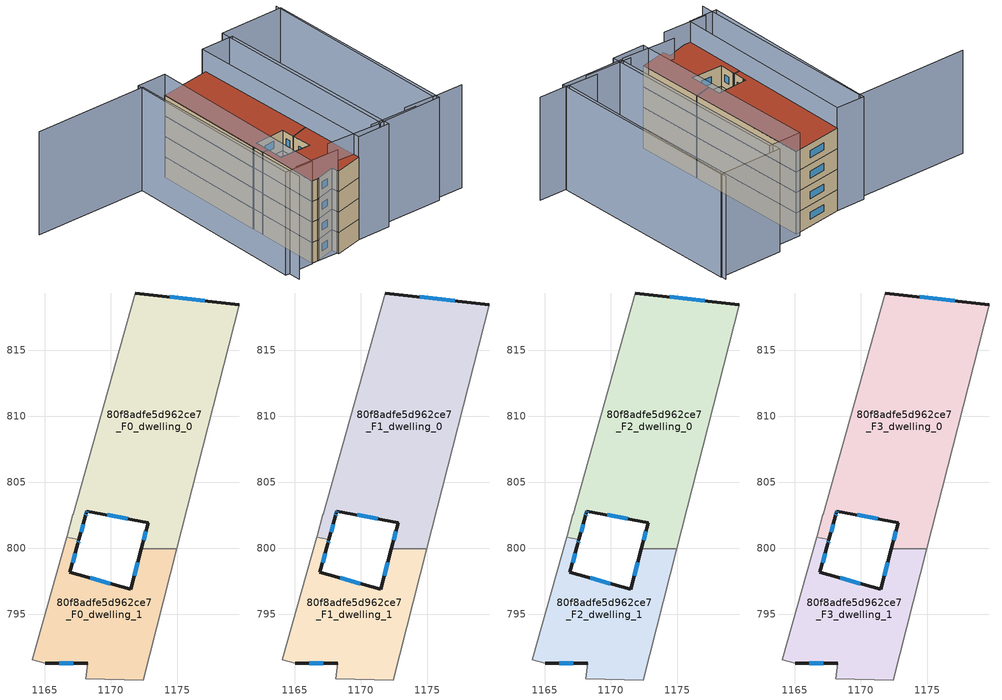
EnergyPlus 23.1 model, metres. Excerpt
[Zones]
80f8adfe5d962ce7_F0_dwelling_0
 floor ground (EU_floor_Construction): 1179.71,818.44 1174.99,799.96 1172.29,799.96 1172.82,801.94 1168.18,802.83 1168.14,802.68 1168.07,802.42 1168.06,802.39 1167.57,800.66 1167.47,800.67 1166.64,800.83 1166.67,800.95 1167.12,802.53 1167.13,802.57 1171.83,819.33 1171.83,819.34 z0
 wall outside (EU_wall_Construction): 1179.71,818.44 1171.83,819.34 / 1167.57,800.66 1168.06,802.39 1168.07,802.42 1168.14,802.68 1168.18,802.83 1172.82,801.94 1172.29,799.96 z0:3
 wall adiabatic (EU_wall_Construction): 1171.83,819.34 1171.83,819.33 1167.13,802.57 1167.12,802.53 1166.67,800.95 1166.64,800.83 / 1174.99,799.96 1179.71,818.44 z0:3
 wall to 80f8adfe5d962ce7_F0_dwelling_1 (EU_wall_Construction): 1172.29,799.96 1174.99,799.96 / 1166.64,800.83 1167.47,800.67 1167.57,800.65 z0:3
 window (EU_Window_Construction): 1177.08,818.74 1174.46,819.04 / 1172.64,801.28 1172.47,800.62 / 1169.73,802.53 1171.27,802.24 / 1168.15,802.73 1168.17,802.78 / 1168.09,802.51 1168.12,802.6 / 1167.73,801.23 1167.9,801.82 z1:2
80f8adfe5d962ce7_F0_dwelling_1
 floor ground (EU_floor_Construction): 1174.99,799.96 1172.46,790.03 1168.07,790.13 1168.22,791.32 1165.02,791.28 1164.04,791.55 1166.64,800.83 1167.47,800.67 1167.57,800.65 1167.49,800.36 1166.89,798.19 1171.48,796.91 1172.29,799.96 z0
 wall outside (EU_wall_Construction): 1172.29,799.96 1171.48,796.91 1166.89,798.19 1167.49,800.36 1167.57,800.65 / 1165.02,791.28 1168.22,791.32 z0:3
 wall adiabatic (EU_wall_Construction): 1168.22,791.32 1168.07,790.13 1172.46,790.03 1174.99,799.96 / 1166.64,800.83 1164.04,791.55 1165.02,791.28 z0:3
 window (EU_Window_Construction): 1167.52,800.45 1167.54,800.55 / 1167.09,798.91 1167.29,799.64 / 1169.95,797.34 1168.42,797.76 / 1172.02,798.94 1171.75,797.93 / 1166.09,791.29 1167.15,791.3 z1:2
80f8adfe5d962ce7_F1_dwelling_0
 floor to 80f8adfe5d962ce7_F0_dwelling_0 (EU_floor_Construction): 1179.71,818.44 1174.99,799.96 1172.29,799.96 1172.82,801.94 1168.18,802.83 1168.14,802.68 1168.07,802.42 1168.06,802.39 1167.57,800.65 1167.47,800.67 1166.64,800.83 1166.67,800.95 1167.12,802.53 1167.13,802.57 1171.83,819.33 1171.83,819.34 z3
 wall outside (EU_wall_Construction): 1179.71,818.44 1171.83,819.34 / 1167.57,800.66 1168.06,802.39 1168.07,802.42 1168.14,802.68 1168.18,802.83 1172.82,801.94 1172.29,799.96 z3:6
 wall adiabatic (EU_wall_Construction): 1171.83,819.34 1171.83,819.33 1167.13,802.57 1167.12,802.53 1166.67,800.95 1166.64,800.83 / 1174.99,799.96 1179.71,818.44 z3:6
 wall to 80f8adfe5d962ce7_F1_dwelling_1 (EU_wall_Construction): 1172.29,799.96 1174.99,799.96 / 1166.64,800.83 1167.47,800.67 1167.57,800.65 z3:6
 window (EU_Window_Construction): 1177.08,818.74 1174.46,819.04 / 1172.64,801.28 1172.47,800.62 / 1169.73,802.53 1171.27,802.24 / 1168.15,802.73 1168.17,802.78 / 1168.09,802.51 1168.12,802.6 / 1167.73,801.23 1167.9,801.82 z4:5
80f8adfe5d962ce7_F1_dwelling_1
 floor to 80f8adfe5d962ce7_F0_dwelling_1 (EU_floor_Construction): 1174.99,799.96 1172.46,790.03 1168.07,790.13 1168.22,791.32 1165.02,791.28 1164.04,791.55 1166.64,800.83 1167.47,800.67 1167.57,800.65 1167.49,800.36 1166.89,798.19 1171.48,796.91 1172.29,799.96 z3
 wall outside (EU_wall_Construction): 1172.29,799.96 1171.48,796.91 1166.89,798.19 1167.49,800.36 1167.57,800.65 / 1165.02,791.28 1168.22,791.32 z3:6
 wall adiabatic (EU_wall_Construction): 1168.22,791.32 1168.07,790.13 1172.46,790.03 1174.99,799.96 / 1166.64,800.83 1164.04,791.55 1165.02,791.28 z3:6
 window (EU_Window_Construction): 1167.52,800.45 1167.54,800.55 / 1167.09,798.91 1167.29,799.64 / 1169.95,797.34 1168.42,797.76 / 1172.02,798.94 1171.75,797.93 / 1166.09,791.29 1167.15,791.3 z4:5
80f8adfe5d962ce7_F2_dwelling_0
 floor to 80f8adfe5d962ce7_F1_dwelling_0 (EU_floor_Construction): 1179.71,818.44 1174.99,799.96 1172.29,799.96 1172.82,801.94 1168.18,802.83 1168.14,802.68 1168.07,802.42 1168.06,802.39 1167.57,800.65 1167.47,800.67 1166.64,800.83 1166.67,800.95 1167.12,802.53 1167.13,802.57 1171.83,819.33 1171.83,819.34 z6
 wall outside (EU_wall_Construction): 1179.71,818.44 1171.83,819.34 / 1167.57,800.66 1168.06,802.39 1168.07,802.42 1168.14,802.68 1168.18,802.83 1172.82,801.94 1172.29,799.96 z6:9
 wall adiabatic (EU_wall_Construction): 1171.83,819.34 1171.83,819.33 1167.13,802.57 1167.12,802.53 1166.67,800.95 1166.64,800.83 / 1174.99,799.96 1179.71,818.44 z6:9
 wall to 80f8adfe5d962ce7_F2_dwelling_1 (EU_wall_Construction): 1172.29,799.96 1174.99,799.96 / 1166.64,800.83 1167.47,800.67 1167.57,800.65 z6:9
 window (EU_Window_Construction): 1177.08,818.74 1174.46,819.04 / 1172.64,801.28 1172.47,800.62 / 1169.73,802.53 1171.27,802.24 / 1168.15,802.73 1168.17,802.78 / 1168.09,802.51 1168.12,802.6 / 1167.73,801.23 1167.9,801.82 z7:8
80f8adfe5d962ce7_F2_dwelling_1
 floor to 80f8adfe5d962ce7_F1_dwelling_1 (EU_floor_Construction): 1174.99,799.96 1172.46,790.03 1168.07,790.13 1168.22,791.32 1165.02,791.28 1164.04,791.55 1166.64,800.83 1167.47,800.67 1167.57,800.65 1167.49,800.36 1166.89,798.19 1171.48,796.91 1172.29,799.96 z6
 wall outside (EU_wall_Construction): 1172.29,799.96 1171.48,796.91 1166.89,798.19 1167.49,800.36 1167.57,800.65 / 1165.02,791.28 1168.22,791.32 z6:9
 wall adiabatic (EU_wall_Construction): 1168.22,791.32 1168.07,790.13 1172.46,790.03 1174.99,799.96 / 1166.64,800.83 1164.04,791.55 1165.02,791.28 z6:9
 window (EU_Window_Construction): 1167.52,800.45 1167.54,800.55 / 1167.09,798.91 1167.29,799.64 / 1169.95,797.34 1168.42,797.76 / 1172.02,798.94 1171.75,797.93 / 1166.09,791.29 1167.15,791.3 z7:8
80f8adfe5d962ce7_F3_dwelling_0
 floor to 80f8adfe5d962ce7_F2_dwelling_0 (EU_floor_Construction): 1179.71,818.44 1174.99,799.96 1172.29,799.96 1172.82,801.94 1168.18,802.83 1168.14,802.68 1168.07,802.42 1168.06,802.39 1167.57,800.65 1167.47,800.67 1166.64,800.83 1166.67,800.95 1167.12,802.53 1167.13,802.57 1171.83,819.33 1171.83,819.34 z9
 wall outside (EU_wall_Construction): 1179.71,818.44 1171.83,819.34 / 1167.57,800.66 1168.06,802.39 1168.07,802.42 1168.14,802.68 1168.18,802.83 1172.82,801.94 1172.29,799.96 z9:12
 wall adiabatic (EU_wall_Construction): 1171.83,819.34 1171.83,819.33 1167.13,802.57 1167.12,802.53 1166.67,800.95 1166.64,800.83 / 1174.99,799.96 1179.71,818.44 z9:12
 wall to 80f8adfe5d962ce7_F3_dwelling_1 (EU_wall_Construction): 1172.29,799.96 1174.99,799.96 / 1166.64,800.83 1167.47,800.67 1167.57,800.65 z9:12
 window (EU_Window_Construction): 1177.08,818.74 1174.46,819.04 / 1172.64,801.28 1172.47,800.62 / 1169.73,802.53 1171.27,802.24 / 1168.15,802.73 1168.17,802.78 / 1168.09,802.51 1168.12,802.6 / 1167.73,801.23 1167.9,801.82 z10:11
 roof outside (EU_roof_Construction): 1174.99,799.96 1179.71,818.44 1171.83,819.34 1171.83,819.33 1167.13,802.57 1167.12,802.53 1166.67,800.95 1166.64,800.83 1167.47,800.67 1167.57,800.65 1168.06,802.39 1168.07,802.42 1168.14,802.68 1168.18,802.83 1172.82,801.94 1172.29,799.96 z12
80f8adfe5d962ce7_F3_dwelling_1
 floor to 80f8adfe5d962ce7_F2_dwelling_1 (EU_floor_Construction): 1174.99,799.96 1172.46,790.03 1168.07,790.13 1168.22,791.32 1165.02,791.28 1164.04,791.55 1166.64,800.83 1167.47,800.67 1167.57,800.65 1167.49,800.36 1166.89,798.19 1171.48,796.91 1172.29,799.96 z9
 wall outside (EU_wall_Construction): 1172.29,799.96 1171.48,796.91 1166.89,798.19 1167.49,800.36 1167.57,800.65 / 1165.02,791.28 1168.22,791.32 z9:12
 wall adiabatic (EU_wall_Construction): 1168.22,791.32 1168.07,790.13 1172.46,790.03 1174.99,799.96 / 1166.64,800.83 1164.04,791.55 1165.02,791.28 z9:12
 window (EU_Window_Construction): 1167.52,800.45 1167.54,800.55 / 1167.09,798.91 1167.29,799.64 / 1169.95,797.34 1168.42,797.76 / 1172.02,798.94 1171.75,797.93 / 1166.09,791.29 1167.15,791.3 z10:11
 roof outside (EU_roof_Construction): 1172.46,790.03 1174.99,799.96 1172.29,799.96 1171.48,796.91 1166.89,798.19 1167.49,800.36 1167.57,800.65 1167.47,800.67 1166.64,800.83 1164.04,791.55 1165.02,791.28 1168.22,791.32 1168.07,790.13 z12
shading: 1181.86,789.42 1186.72,787.96 / 1175.9,790.49 1182.92,788.43 / 1168.77,792.3 1176.68,789.76 / 1161.61,792.26 1168.15,790.38 / 1190.74,786.7 1186.2,787.94 / 1186.2,787.94 1194.29,817.48 / 1150.73,824.23 1167.53,819.82 / 1167.53,819.82 1159.86,790.63 / 1177.02,789.78 1184.63,819.24 / 1184.63,819.24 1194.16,816.77 / 1194.16,816.77 1186.55,787.32 / 1186.55,787.32 1177.02,789.78 / 1172.46,790.03 1179.86,819.04 / 1179.86,819.04 1184.73,817.8 / 1184.73,817.8 1177.33,788.79 / 1177.33,788.79 1172.46,790.03 / 1171.83,819.34 1164,791.4 / 1164,791.4 1159.76,792.59 / 1159.76,792.59 1167.59,820.53 / 1167.59,820.53 1171.83,819.34 z0:15
[Building]
EU S2 Campaign: North Axis=0; Terrain=City; Solar Distribution=FullExterior
[Site:Location]
Bologna: Latitude=44.5; Longitude=11.25; Time Zone=1; Elevation=37
[SizingPeriod:WeatherFileDays]
AnnualSizingPeriod: Begin Month=1; Begin Day of Month=1; End Month=12; End Day of Month=31; Day of Week for Start Day=Monday; Use Weather File Daylight Saving Period=No; Use Weather File Rain and Snow Indicators=No
[MATERIAL]
EU_InternalMass_Material: Roughness=MediumRough; Thickness=0.1; Conductivity=1; Density=1800; Specific Heat=900; Thermal Absorptance=0.9; Solar Absorptance=0.7; Visible Absorptance=0.7
[MATERIAL:NOMASS] Roughness=MediumRough; Thermal Absorptance=0.9; Solar Absorptance=0.7; Visible Absorptance=0.7
Name | Thermal Resistance
EU_wall_NoMass | 0.937881
EU_roof_NoMass | 0.548572
EU_floor_NoMass | 0.71348
[WINDOWMATERIAL:SIMPLEGLAZINGSYSTEM]
EU_Window_SimpleGlazing: UFactor=4.25633; Solar Heat Gain Coefficient=0.85; Visible Transmittance=0.85
[CONSTRUCTION]
EU_wall_Construction: EU_wall_NoMass
EU_roof_Construction: EU_roof_NoMass
EU_floor_Construction: EU_floor_NoMass
EU_Window_Construction: EU_Window_SimpleGlazing
EU_InternalMass_Construction: EU_InternalMass_Material
[ZONE] Type=1; Multiplier=1; Ceiling Height=autocalculate; Floor Area=autocalculate; Part of Total Floor Area=Yes
Name | Volume
80f8adfe5d962ce7_F0_dwelling_0 | 436.806
80f8adfe5d962ce7_F1_dwelling_0; 80f8adfe5d962ce7_F2_dwelling_0; 80f8adfe5d962ce7_F3_dwelling_0 | 436.807
80f8adfe5d962ce7_F0_dwelling_1 | 208.921
80f8adfe5d962ce7_F1_dwelling_1; 80f8adfe5d962ce7_F2_dwelling_1; 80f8adfe5d962ce7_F3_dwelling_1 | 208.92
[INTERNALMASS] Construction=EU_InternalMass_Construction
Name | Zone or ZoneList | Surface Area
80f8adfe5d962ce7_F0_dwelling_0_EU_InternalMass | 80f8adfe5d962ce7_F0_dwelling_0 | 145.603
80f8adfe5d962ce7_F0_dwelling_1_EU_InternalMass | 80f8adfe5d962ce7_F0_dwelling_1 | 69.6407
80f8adfe5d962ce7_F1_dwelling_0_EU_InternalMass | 80f8adfe5d962ce7_F1_dwelling_0 | 145.603
80f8adfe5d962ce7_F1_dwelling_1_EU_InternalMass | 80f8adfe5d962ce7_F1_dwelling_1 | 69.6407
80f8adfe5d962ce7_F2_dwelling_0_EU_InternalMass | 80f8adfe5d962ce7_F2_dwelling_0 | 145.603
80f8adfe5d962ce7_F2_dwelling_1_EU_InternalMass | 80f8adfe5d962ce7_F2_dwelling_1 | 69.6407
80f8adfe5d962ce7_F3_dwelling_0_EU_InternalMass | 80f8adfe5d962ce7_F3_dwelling_0 | 145.603
80f8adfe5d962ce7_F3_dwelling_1_EU_InternalMass | 80f8adfe5d962ce7_F3_dwelling_1 | 69.6407
[OTHEREQUIPMENT] Fuel Type=Electricity; Design Level Calculation Method=Watts/Area; Power per Zone Floor Area=1; Fraction Latent=0; Fraction Radiant=0; Fraction Lost=0; Carbon Dioxide Generation Rate=0; EndUse Subcategory=EU_Step8_InternalGains
Name | Zone or ZoneList or Space or SpaceList | Schedule
EU_Step8_InternalGain_80f8adfe5d962ce7_F0_dwelling_0_f000 | 80f8adfe5d962ce7_F0_dwelling_0 | EU_Step8_GainSchedule_80f8adfe5d962ce7_F0_dwelling_0_f000
EU_Step8_InternalGain_80f8adfe5d962ce7_F0_dwelling_1_f000 | 80f8adfe5d962ce7_F0_dwelling_1 | EU_Step8_GainSchedule_80f8adfe5d962ce7_F0_dwelling_1_f000
EU_Step8_InternalGain_80f8adfe5d962ce7_F1_dwelling_0_f000 | 80f8adfe5d962ce7_F1_dwelling_0 | EU_Step8_GainSchedule_80f8adfe5d962ce7_F1_dwelling_0_f000
EU_Step8_InternalGain_80f8adfe5d962ce7_F1_dwelling_1_f000 | 80f8adfe5d962ce7_F1_dwelling_1 | EU_Step8_GainSchedule_80f8adfe5d962ce7_F1_dwelling_1_f000
EU_Step8_InternalGain_80f8adfe5d962ce7_F2_dwelling_0_f000 | 80f8adfe5d962ce7_F2_dwelling_0 | EU_Step8_GainSchedule_80f8adfe5d962ce7_F2_dwelling_0_f000
EU_Step8_InternalGain_80f8adfe5d962ce7_F2_dwelling_1_f000 | 80f8adfe5d962ce7_F2_dwelling_1 | EU_Step8_GainSchedule_80f8adfe5d962ce7_F2_dwelling_1_f000
EU_Step8_InternalGain_80f8adfe5d962ce7_F3_dwelling_0_f000 | 80f8adfe5d962ce7_F3_dwelling_0 | EU_Step8_GainSchedule_80f8adfe5d962ce7_F3_dwelling_0_f000
EU_Step8_InternalGain_80f8adfe5d962ce7_F3_dwelling_1_f000 | 80f8adfe5d962ce7_F3_dwelling_1 | EU_Step8_GainSchedule_80f8adfe5d962ce7_F3_dwelling_1_f000
[ZONEVENTILATION:DESIGNFLOWRATE] Schedule=EU_AlwaysOn; Design Flow Rate Calculation Method=AirChanges/Hour; Air Changes per Hour=0.687892; Ventilation Type=Natural; Fan Pressure Rise=0; Fan Total Efficiency=1; Constant Term Coefficient=1; Temperature Term Coefficient=0; Velocity Term Coefficient=0; Velocity Squared Term Coefficient=0; Minimum Indoor Temperature=-100; Maximum Indoor Temperature=100; Delta Temperature=-100; Minimum Outdoor Temperature=-100; Maximum Outdoor Temperature=100; Maximum Wind Speed=40
Name | Zone or ZoneList or Space or SpaceList
EU_ConstantAir_80f8adfe5d962ce7_F0_dwelling_0 | 80f8adfe5d962ce7_F0_dwelling_0
EU_ConstantAir_80f8adfe5d962ce7_F0_dwelling_1 | 80f8adfe5d962ce7_F0_dwelling_1
EU_ConstantAir_80f8adfe5d962ce7_F1_dwelling_0 | 80f8adfe5d962ce7_F1_dwelling_0
EU_ConstantAir_80f8adfe5d962ce7_F1_dwelling_1 | 80f8adfe5d962ce7_F1_dwelling_1
EU_ConstantAir_80f8adfe5d962ce7_F2_dwelling_0 | 80f8adfe5d962ce7_F2_dwelling_0
EU_ConstantAir_80f8adfe5d962ce7_F2_dwelling_1 | 80f8adfe5d962ce7_F2_dwelling_1
EU_ConstantAir_80f8adfe5d962ce7_F3_dwelling_0 | 80f8adfe5d962ce7_F3_dwelling_0
EU_ConstantAir_80f8adfe5d962ce7_F3_dwelling_1 | 80f8adfe5d962ce7_F3_dwelling_1
[HVACTEMPLATE:THERMOSTAT] Constant Heating Setpoint=20; Constant Cooling Setpoint=50
EU_HeatOnly_80f8adfe5d962ce7_F0_dwelling_0; EU_HeatOnly_80f8adfe5d962ce7_F0_dwelling_1; EU_HeatOnly_80f8adfe5d962ce7_F1_dwelling_0; EU_HeatOnly_80f8adfe5d962ce7_F1_dwelling_1; EU_HeatOnly_80f8adfe5d962ce7_F2_dwelling_0; EU_HeatOnly_80f8adfe5d962ce7_F2_dwelling_1; EU_HeatOnly_80f8adfe5d962ce7_F3_dwelling_0; EU_HeatOnly_80f8adfe5d962ce7_F3_dwelling_1
[HVACTEMPLATE:ZONE:IDEALLOADSAIRSYSTEM] System Availability Schedule=EU_AlwaysOn; Maximum Heating Supply Air Temperature=50; Minimum Cooling Supply Air Temperature=13; Maximum Heating Supply Air Humidity Ratio=0.0156; Minimum Cooling Supply Air Humidity Ratio=0.0077; Heating Limit=NoLimit; Cooling Limit=NoLimit; Heating Availability Schedule=EU_AlwaysOn; Cooling Availability Schedule=EU_CoolingOff; Dehumidification Control Type=ConstantSensibleHeatRatio; Cooling Sensible Heat Ratio=0.7; Dehumidification Setpoint=60; Humidification Control Type=None; Humidification Setpoint=30; Outdoor Air Method=None; Outdoor Air Flow Rate per Person=0.00944; Outdoor Air Flow Rate per Zone Floor Area=0; Outdoor Air Flow Rate per Zone=0; Demand Controlled Ventilation Type=None; Outdoor Air Economizer Type=NoEconomizer; Heat Recovery Type=None; Sensible Heat Recovery Effectiveness=0.7; Latent Heat Recovery Effectiveness=0.65
Name | Template Thermostat
80f8adfe5d962ce7_F0_dwelling_0 | EU_HeatOnly_80f8adfe5d962ce7_F0_dwelling_0
80f8adfe5d962ce7_F0_dwelling_1 | EU_HeatOnly_80f8adfe5d962ce7_F0_dwelling_1
80f8adfe5d962ce7_F1_dwelling_0 | EU_HeatOnly_80f8adfe5d962ce7_F1_dwelling_0
80f8adfe5d962ce7_F1_dwelling_1 | EU_HeatOnly_80f8adfe5d962ce7_F1_dwelling_1
80f8adfe5d962ce7_F2_dwelling_0 | EU_HeatOnly_80f8adfe5d962ce7_F2_dwelling_0
80f8adfe5d962ce7_F2_dwelling_1 | EU_HeatOnly_80f8adfe5d962ce7_F2_dwelling_1
80f8adfe5d962ce7_F3_dwelling_0 | EU_HeatOnly_80f8adfe5d962ce7_F3_dwelling_0
80f8adfe5d962ce7_F3_dwelling_1 | EU_HeatOnly_80f8adfe5d962ce7_F3_dwelling_1
[SIZING:ZONE] Zone Cooling Design Supply Air Temperature Input Method=SupplyAirTemperature; Zone Cooling Design Supply Air Temperature=13; Zone Heating Design Supply Air Temperature Input Method=SupplyAirTemperature; Zone Heating Design Supply Air Temperature=50; Zone Cooling Design Supply Air Humidity Ratio=0.008; Zone Heating Design Supply Air Humidity Ratio=0.008; Cooling Design Air Flow Method=DesignDay; Cooling Design Air Flow Rate=0; Cooling Minimum Air Flow per Zone Floor Area=0.000762; Cooling Minimum Air Flow=0; Cooling Minimum Air Flow Fraction=0.2; Heating Design Air Flow Method=DesignDay; Heating Design Air Flow Rate=0; Heating Maximum Air Flow per Zone Floor Area=0.002032; Heating Maximum Air Flow=0.141576; Heating Maximum Air Flow Fraction=0.3; Account for Dedicated Outdoor Air System=No; Dedicated Outdoor Air System Control Strategy=NeutralSupplyAir; Dedicated Outdoor Air Low Setpoint Temperature for Design=autosize; Dedicated Outdoor Air High Setpoint Temperature for Design=autosize; Zone Load Sizing Method=Sensible Load Only No Latent Load; Zone Latent Cooling Design Supply Air Humidity Ratio Input Method=HumidityRatioDifference; Zone Cooling Design Supply Air Humidity Ratio Difference=0.005; Zone Latent Heating Design Supply Air Humidity Ratio Input Method=HumidityRatioDifference; Zone Humidification Design Supply Air Humidity Ratio Difference=0.005
80f8adfe5d962ce7_F0_dwelling_0; 80f8adfe5d962ce7_F0_dwelling_1; 80f8adfe5d962ce7_F1_dwelling_0; 80f8adfe5d962ce7_F1_dwelling_1; 80f8adfe5d962ce7_F2_dwelling_0; 80f8adfe5d962ce7_F2_dwelling_1; 80f8adfe5d962ce7_F3_dwelling_0; 80f8adfe5d962ce7_F3_dwelling_1
[SCHEDULE:CONSTANT]
Name | Hourly Value
EU_AlwaysOn | 1
EU_CoolingOff | 0
[SCHEDULE:FILE] Column Number=1; Rows to Skip at Top=0; Number of Hours of Data=8760; Column Separator=Comma; Interpolate to Timestep=No; Minutes per Item=60; Adjust Schedule for Daylight Savings=Yes
Name | File
EU_Step8_GainSchedule_80f8adfe5d962ce7_F0_dwelling_0_f000 | ../../schedules/80f8adfe5d962ce7/80f8adfe5d962ce7_F0_dwelling_0_f000_gain.csv
EU_Step8_GainSchedule_80f8adfe5d962ce7_F0_dwelling_1_f000 | ../../schedules/80f8adfe5d962ce7/80f8adfe5d962ce7_F0_dwelling_1_f000_gain.csv
EU_Step8_GainSchedule_80f8adfe5d962ce7_F1_dwelling_0_f000 | ../../schedules/80f8adfe5d962ce7/80f8adfe5d962ce7_F1_dwelling_0_f000_gain.csv
EU_Step8_GainSchedule_80f8adfe5d962ce7_F1_dwelling_1_f000 | ../../schedules/80f8adfe5d962ce7/80f8adfe5d962ce7_F1_dwelling_1_f000_gain.csv
EU_Step8_GainSchedule_80f8adfe5d962ce7_F2_dwelling_0_f000 | ../../schedules/80f8adfe5d962ce7/80f8adfe5d962ce7_F2_dwelling_0_f000_gain.csv
EU_Step8_GainSchedule_80f8adfe5d962ce7_F2_dwelling_1_f000 | ../../schedules/80f8adfe5d962ce7/80f8adfe5d962ce7_F2_dwelling_1_f000_gain.csv
EU_Step8_GainSchedule_80f8adfe5d962ce7_F3_dwelling_0_f000 | ../../schedules/80f8adfe5d962ce7/80f8adfe5d962ce7_F3_dwelling_0_f000_gain.csv
EU_Step8_GainSchedule_80f8adfe5d962ce7_F3_dwelling_1_f000 | ../../schedules/80f8adfe5d962ce7/80f8adfe5d962ce7_F3_dwelling_1_f000_gain.csv
